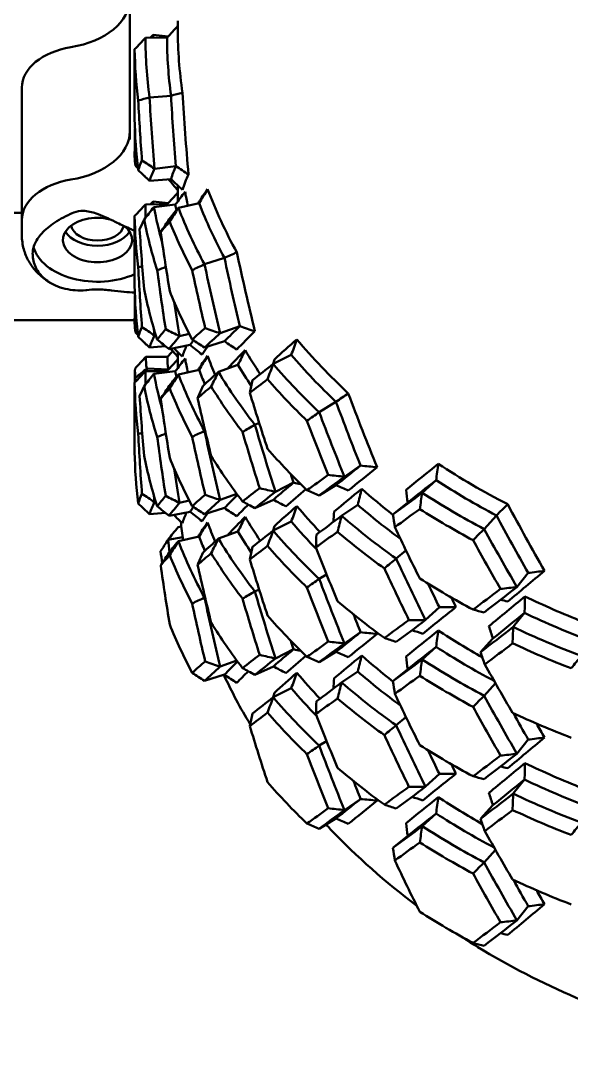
# Model space of a CAD drawing. Header units: millimetres. Extents: x 36 to 3196, y 27 to 5967.
# Drawn here: x 1736.72 to 1762.2, y 4139.76 to 4187.95 of the extents above; entities that cross this region are included whole.
import ezdxf

# ---------------------------------------------------------------- set-up
doc = ezdxf.new("R2010")
doc.units = ezdxf.units.MM
doc.layers.add('외형선(ISO)', color=7, linetype='Continuous', lineweight=50)

msp = doc.modelspace()

# ---------------------------------------------------------------- linework, layer by layer
at = {"layer": '외형선(ISO)'}
for p, q in [((1741.7728, 4182.4645), (1741.7728, 4198.6587)), ((1743.9918, 4187.5641), (1743.9918, 4187.9508)), ((1744.0015, 4187.3326), (1744.0015, 4187.3326)), ((1743.4919, 4187.1724), (1742.4919, 4187.1704)), ((1743.5378, 4187.222), (1742.8544, 4187.2968)), ((1741.9918, 4186.5254), (1741.9918, 4184.1034)), ((1736.7728, 4178.7316), (1736.7728, 4184.86)), ((1742.682, 4184.4068), (1743.6768, 4184.4853)), ((1742.9121, 4181.1055), (1743.9005, 4181.2221)), ((1742.5411, 4180.6836), (1742.5233, 4180.6842)), ((1743.6768, 4180.6286), (1742.682, 4180.5501)), ((1743.9918, 4179.8507), (1743.9918, 4180.3297)), ((1743.4919, 4179.459), (1742.4919, 4179.457)), ((1743.5378, 4179.5086), (1742.8544, 4179.5833)), ((1743.8708, 4179.4444), (1742.8816, 4179.3322)), ((1744.9731, 4179.5119), (1744.0153, 4179.2918)), ((1736.7728, 4179.0586), (1727.7728, 4179.0586)), ((1736.7728, 4178.3486), (1736.7728, 4178.7316)), ((1741.9918, 4178.8119), (1741.9918, 4176.3899)), ((1736.7728, 4178.0272), (1736.7728, 4178.3486)), ((1745.2252, 4176.6841), (1746.1496, 4176.9765)), ((1742.0004, 4175.3844), (1741.8762, 4175.3844)), ((1721.9242, 4174.094), (1741.9935, 4174.094)), ((1745.9564, 4173.49), (1746.8604, 4173.8173)), ((1742.9734, 4173.3993), (1742.9121, 4173.3921)), ((1744.0747, 4173.3567), (1744.5219, 4173.4616)), ((1742.5411, 4172.9702), (1742.5233, 4172.9707)), ((1743.4206, 4172.8949), (1742.682, 4172.8366)), ((1744.5586, 4172.9489), (1743.589, 4172.7615)), ((1746.1496, 4173.1197), (1745.2252, 4172.8274)), ((1742.5089, 4172.4028), (1743.5089, 4172.4029)), ((1743.9918, 4172.1372), (1743.9918, 4172.6162)), ((1748.4054, 4172.072), (1749.2416, 4172.492)), ((1746.7759, 4172.027), (1745.8694, 4171.7035)), ((1742.0089, 4171.2225), (1742.0089, 4171.7835)), ((1743.4919, 4171.7455), (1742.4919, 4171.7435)), ((1742.5536, 4171.8581), (1743.5524, 4171.82)), ((1743.8708, 4171.731), (1742.8816, 4171.6187)), ((1744.9731, 4171.7985), (1744.0153, 4171.5783)), ((1741.9918, 4171.0985), (1741.9918, 4168.6765)), ((1751.3121, 4170.3184), (1750.5348, 4169.8365)), ((1747.5567, 4169.2564), (1747.755, 4169.3466)), ((1745.2252, 4168.9707), (1745.2543, 4168.9799)), ((1752.4512, 4167.3654), (1751.7063, 4166.8543)), ((1748.5181, 4166.156), (1749.3512, 4166.5797)), ((1755.2983, 4166.1094), (1755.9437, 4166.6946)), ((1750.5348, 4165.9798), (1751.3121, 4166.4617)), ((1742.9121, 4165.6786), (1742.9734, 4165.6858)), ((1744.0747, 4165.6432), (1744.5219, 4165.7481)), ((1746.7262, 4166.0553), (1745.9564, 4165.7765)), ((1748.4165, 4165.7909), (1747.5567, 4165.3997)), ((1754.6305, 4165.6603), (1753.9477, 4165.1006)), ((1743.4206, 4165.1815), (1742.682, 4165.1232)), ((1744.5586, 4165.2355), (1743.589, 4165.0481)), ((1746.1496, 4165.4063), (1745.2252, 4165.1139)), ((1751.5702, 4165.043), (1752.3189, 4165.5509)), ((1749.2416, 4164.7786), (1748.4054, 4164.3585)), ((1758.7368, 4165.0628), (1758.1709, 4164.4312)), ((1744.0079, 4164.5214), (1744.1523, 4164.5543)), ((1744.1681, 4164.5579), (1744.1682, 4164.5579)), ((1746.7759, 4164.3135), (1745.8694, 4163.9901)), ((1743.5362, 4163.9292), (1744.2177, 4164.0564)), ((1744.9731, 4164.085), (1744.0153, 4163.8649)), ((1744.2402, 4164.0606), (1744.2402, 4164.0606)), ((1754.5522, 4163.4424), (1754.0976, 4163.0655)), ((1750.8781, 4162.3359), (1750.5348, 4162.1231)), ((1759.6858, 4161.7483), (1760.2097, 4162.4008)), ((1747.5567, 4161.543), (1747.755, 4161.6332)), ((1745.2252, 4161.2572), (1745.2543, 4161.2664)), ((1756.096, 4160.8114), (1755.455, 4160.2235)), ((1759.5118, 4159.9025), (1760.0405, 4160.5527)), ((1752.4512, 4159.652), (1751.7063, 4159.1409)), ((1758.0025, 4158.7352), (1758.573, 4159.3643)), ((1755.2983, 4158.396), (1755.9437, 4158.9811)), ((1748.5181, 4158.4426), (1749.3512, 4158.8663)), ((1750.5348, 4158.2663), (1751.3121, 4158.7483)), ((1745.9564, 4158.0631), (1746.7262, 4158.3418)), ((1748.4165, 4158.0775), (1747.5567, 4157.6862)), ((1754.6305, 4157.9468), (1753.9477, 4157.3872)), ((1746.1496, 4157.6928), (1745.2252, 4157.4005)), ((1751.5702, 4157.3296), (1752.3189, 4157.8375)), ((1749.2416, 4157.0651), (1748.4054, 4156.6451)), ((1758.6923, 4157.2997), (1758.1709, 4156.7177)), ((1754.5522, 4155.7289), (1754.0976, 4155.3521)), ((1750.8781, 4154.6225), (1750.5348, 4154.4096)), ((1760.2097, 4154.6874), (1759.6858, 4154.0349)), ((1756.096, 4153.098), (1755.455, 4152.5101)), ((1759.5118, 4152.189), (1760.0405, 4152.8392)), ((1752.4512, 4151.9385), (1751.7063, 4151.4274)), ((1758.0025, 4151.0217), (1758.573, 4151.6509)), ((1755.2983, 4150.6825), (1755.9437, 4151.2677)), ((1750.5348, 4150.5529), (1751.3121, 4151.0348)), ((1753.9477, 4149.6737), (1754.6305, 4150.2334)), ((1758.6923, 4149.5863), (1758.1709, 4149.0043)), ((1760.2097, 4146.9739), (1759.6858, 4146.3214))]:
    msp.add_line(p, q, dxfattribs=at)
for centre, major_axis, ratio, start_param, end_param in [((1738.1728, 4188.9759), (3.6, 0), 0.6427876, 4.9572528, 6.2831853), ((1735.4152, 4215.4322), (-37.4852, -51.0219), 0.3828703, 1.2826418, 1.2947041), ((1778.6095, 4187.5641), (-34.6177, 0), 0.7660444, 0, 0.1110197), ((1733.0425, 4217.4934), (-39.2767, -54.0851), 0.3973164, 1.2714622, 1.2828325), ((1778.6095, 4187.2427), (-36.1177, 0), 0.7660444, 0.0026132, 0.1026807), ((1742.2881, 4218.1747), (-43.8854, -50.4176), 0.3296731, 1.2178429, 1.2208149), ((1778.6095, 4183.386), (-36.1177, 0), 0.7660444, 6.1413636, 6.1459493), ((1778.6095, 4187.2427), (-35.1177, 0), 0.7660444, 0.0026132, 0.1026807), ((1739.7728, 4184.86), (-3, 0), 0.6427876, 4.9572528, 6.2831853), ((1778.6095, 4186.9213), (-36.6177, 0), 0.7660444, 0.0102739, 0.09502), ((1741.7084, 4123.9492), (18.6693, 60.4957), 0.6548126, 0.3833753, 0.3954515), ((1739.6997, 4120.7198), (20.9715, 63.4659), 0.6496385, 0.4060224, 0.4173928), ((1778.6095, 4183.7074), (-36.6177, 0), 0.7660444, 0.0102739, 0.09502), ((1738.1728, 4182.8475), (3.6, 0), 0.6427876, 4.9572528, 6.2831853), ((1738.1728, 4182.8475), (3.6, 0), 0.6427876, 4.9572528, 6.2831853), ((1814.8367, 4229.263), (95.7364, 0), 0.7660444, 3.8477228, 3.8494002), ((1730.6928, 4150.6803), (-37.9944, 54.9935), 0.4160711, 4.9931736, 4.9958044), ((1739.6995, 4149.7253), (-42.6566, 51.4614), 0.3477142, 5.0450597, 5.05643), ((1805.4773, 4236.6164), (95.7364, 0), 0.7660444, 3.9921577, 4.0001711), ((1807.9964, 4239.1081), (99.0875, 0), 0.7660444, 4.0089275, 4.0166672), ((1739.7728, 4178.7316), (-3, 0), 0.6427876, 4.9572528, 6.2831853), ((1739.7728, 4178.7316), (-3, 0), 0.6427876, 4.9572528, 6.2831853), ((1730.6928, 4150.6803), (-37.9944, 54.9935), 0.4160711, 4.9844341, 4.9864047), ((1733.1943, 4152.6684), (-36.2637, 51.8972), 0.4016813, 4.973015, 4.9838858), ((1741.7083, 4151.9633), (-40.703, 48.4937), 0.3331914, 5.0332358, 5.0453119), ((1720.796, 4204.178), (-28.1692, -56.6998), 0.5237965, 1.390822, 1.402898), ((1778.6095, 4187.5641), (-34.6177, 0), 0.7660444, 0.283144, 0.3998896), ((1735.4152, 4207.7188), (-37.4852, -51.0219), 0.3828703, 1.2826418, 1.2947041), ((1727.5742, 4206.3535), (-32.9138, -54.0838), 0.4529055, 1.3394783, 1.3515543), ((1778.6095, 4179.8507), (-34.6177, 0), 0.7660444, 0, 0.0092718), ((1778.6095, 4183.7074), (-34.6177, 0), 0.7660444, 0.1387091, 0.1634421), ((1733.0425, 4209.7799), (-39.2767, -54.0851), 0.3973164, 1.2714622, 1.2828325), ((1724.7458, 4208.1264), (-34.4789, -57.2631), 0.4670705, 1.3282837, 1.339654), ((1778.6095, 4179.5293), (-36.1177, 0), 0.7660444, 0.0026132, 0.0249828), ((1742.2881, 4210.4613), (-43.8854, -50.4176), 0.3296731, 1.2178429, 1.2208149), ((1778.6095, 4175.6726), (-36.1177, 0), 0.7660444, 6.1413636, 6.1459493), ((1778.6095, 4183.386), (-36.1177, 0), 0.7660444, 0.1470482, 0.2080974), ((1778.6095, 4179.5293), (-35.1177, 0), 0.7660444, 0.0026132, 0.004752), ((1717.5708, 4205.6154), (-29.5016, -59.9793), 0.5374828, 1.3796907, 1.391061), ((1778.6095, 4183.386), (-35.1177, 0), 0.7660444, 0.1470482, 0.1568647), ((1778.6095, 4187.2427), (-36.1177, 0), 0.7660444, 0.2914831, 0.3915505), ((1778.6095, 4187.2427), (-35.1177, 0), 0.7660444, 0.2914831, 0.3915505), ((1740.2728, 4177.8049), (1.6, 0), 0.6427876, 1.1991686, 6.9552964), ((1778.6095, 4179.2079), (-36.6177, 0), 0.7660444, 0.0102739, 0.09502), ((1778.6095, 4183.0646), (-36.6177, 0), 0.7660444, 0.1547088, 0.2394549), ((1829.1359, 4145.8505), (95.7364, 0), 0.7660444, 2.677178, 2.6851913), ((1778.6095, 4186.9213), (-36.6177, 0), 0.7660444, 0.2991438, 0.3838898), ((1740.2728, 4178.571), (1.6, 0), 0.6427876, 3.5232111, 5.9015668), ((1740.2728, 4178.571), (-1.2295, 0), 0.6427876, 0.127265, 3.0024575), ((1740.2728, 4176.6558), (-3, 0), 0.6427876, 4.1022451, 4.1271135), ((1740.2728, 4177.8049), (-3, 0), 0.6427876, 0.1708705, 2.1809862), ((1760.8483, 4117.8587), (7.4128, 62.8754), 0.7803889, 0.4385792, 0.4506554), ((1739.6997, 4113.0064), (20.9714, 63.4659), 0.6496386, 0.4133715, 0.4173926), ((1749.5166, 4113.0936), (15.3716, 65.0506), 0.7148508, 0.4436851, 0.4519513), ((1759.9394, 4114.3043), (9.3661, 66.1816), 0.7755627, 0.4663805, 0.477751), ((1778.6095, 4175.994), (-36.6177, 0), 0.7660444, 0.0102739, 0.09502), ((1778.6095, 4179.8507), (-36.6177, 0), 0.7660444, 0.1547088, 0.2394549), ((1778.6095, 4183.7074), (-36.6177, 0), 0.7660444, 0.2991438, 0.3838898), ((1814.8367, 4221.5496), (95.7364, 0), 0.7660444, 3.8477228, 3.8494002), ((1786.7745, 4243.2921), (99.0875, 0), 0.7660444, 4.2977973, 4.305537), ((1730.6928, 4142.9669), (-37.9944, 54.9935), 0.4160711, 4.9931736, 4.9958044), ((1739.6995, 4142.0118), (-42.6566, 51.4614), 0.3477142, 5.0450597, 5.05643), ((1805.4773, 4228.9029), (-95.7364, 0), 0.7660444, 0.8505651, 0.8585784), ((1795.5583, 4235.1879), (95.7364, 0), 0.7660444, 4.1365926, 4.144606), ((1785.2863, 4240.3539), (95.7364, 0), 0.7660444, 4.2810276, 4.2890409), ((1730.6928, 4142.9669), (-37.9944, 54.9935), 0.4160711, 4.9844341, 4.9864047), ((1749.5166, 4142.1), (-47.1085, 47.4199), 0.2825012, 5.1107716, 5.1221419), ((1750.9908, 4144.531), (-44.9367, 44.5989), 0.2680505, 5.0990992, 5.1111753), ((1759.9395, 4143.3098), (-51.3036, 42.8463), 0.22179, 5.1814307, 5.192801), ((1760.8485, 4145.8729), (-48.9181, 40.1919), 0.207615, 5.1699803, 5.1820563), ((1710.9677, 4190.1999), (-18.0825, -60.6745), 0.6622536, 1.4752693, 1.4873454), ((1778.6095, 4187.5641), (34.6177, 0), 0.7660444, 3.7136065, 3.8303478), ((1733.204, 4202.7427), (39.3539, 54.029), 0.3961859, 4.4120791, 4.4234494), ((1735.5689, 4200.6773), (37.5587, 50.9678), 0.381737, 4.4232577, 4.429239), ((1733.1943, 4144.9549), (-36.2637, 51.8972), 0.4016813, 4.973015, 4.981089), ((1741.7083, 4144.2498), (-40.703, 48.4937), 0.3331914, 5.0332358, 5.0425733), ((1720.796, 4196.4646), (-28.1692, -56.6998), 0.5237965, 1.390822, 1.402898), ((1778.6095, 4179.8507), (-34.6177, 0), 0.7660444, 0.283144, 0.317476), ((1715.2218, 4193.6046), (-23.2388, -58.8925), 0.594067, 1.4363021, 1.4483782), ((1778.6095, 4183.7074), (34.6177, 0), 0.7660444, 3.5691716, 3.6155781), ((1778.6095, 4187.2427), (-35.1177, 0), 0.7660444, 0.5803529, 0.6804161), ((1735.4152, 4200.0053), (-37.4852, -51.0219), 0.3828703, 1.2826418, 1.2947041), ((1727.5742, 4198.64), (-32.9138, -54.0838), 0.4529055, 1.3394783, 1.3515543), ((1778.6095, 4172.1372), (-34.6177, 0), 0.7660444, 0, 0.0092718), ((1778.6095, 4175.994), (-34.6177, 0), 0.7660444, 0.1387091, 0.1634421), ((1839.8556, 4146.8266), (-99.0875, 0), 0.7660444, 5.9467094, 5.9470729), ((1778.6095, 4183.386), (-35.1177, 0), 0.7660444, 0.435918, 0.4758741), ((1707.1572, 4190.8533), (-18.919, -64.1087), 0.6744334, 1.4644567, 1.475827), ((1845.7248, 4157.7969), (-99.0875, 0), 0.7660444, 6.0911444, 6.0939947), ((1778.6095, 4187.2427), (-36.1177, 0), 0.7660444, 0.5803529, 0.6804161), ((1733.0425, 4202.0665), (-39.2767, -54.0851), 0.3973164, 1.2714622, 1.2828325), ((1812.2329, 4121.5653), (95.7364, 0), 0.7660444, 2.385939, 2.3939524), ((1724.7458, 4200.4129), (-34.4789, -57.2631), 0.4670705, 1.3282837, 1.339654), ((1778.6095, 4171.8158), (-36.1177, 0), 0.7660444, 0.0026132, 0.0249828), ((1778.6095, 4175.6726), (-36.1177, 0), 0.7660444, 0.1470482, 0.2080974), ((1778.6095, 4171.8158), (-35.1177, 0), 0.7660444, 0.0026132, 0.004752), ((1815.0729, 4119.285), (99.0875, 0), 0.7660444, 2.376716, 2.3771826), ((1717.5708, 4197.902), (-29.5016, -59.9793), 0.5374828, 1.3796907, 1.391061), ((1778.6095, 4175.6726), (-35.1177, 0), 0.7660444, 0.1470482, 0.1568647), ((1778.6095, 4179.5293), (-36.1177, 0), 0.7660444, 0.2914831, 0.3915505), ((1778.6095, 4179.5293), (-35.1177, 0), 0.7660444, 0.2914831, 0.3173019), ((1711.6669, 4194.6662), (-24.3299, -62.2569), 0.607087, 1.4253042, 1.4366745), ((1778.6095, 4183.386), (-36.1177, 0), 0.7660444, 0.435918, 0.5359854), ((1778.6095, 4171.4944), (-36.6177, 0), 0.7660444, 0.0102739, 0.09502), ((1778.6095, 4175.3512), (-36.6177, 0), 0.7660444, 0.1547088, 0.2394549), ((1829.1359, 4138.1371), (95.7364, 0), 0.7660444, 2.677178, 2.6851913), ((1778.6095, 4179.2079), (-36.6177, 0), 0.7660444, 0.2991438, 0.3838898), ((1836.0247, 4147.9757), (-95.7364, 0), 0.7660444, 5.9632055, 5.9712189), ((1778.6095, 4183.0646), (-36.6177, 0), 0.7660444, 0.4435787, 0.5283247), ((1841.7178, 4158.5116), (-95.7364, 0), 0.7660444, 6.1076405, 6.1156538), ((1778.6095, 4186.9213), (-36.6177, 0), 0.7660444, 0.5880136, 0.6727554), ((1781.4598, 4116.1974), (6.4759, -62.9789), 0.8822319, 3.5826748, 3.594751), ((1781.7259, 4112.5713), (4.7951, -66.6689), 0.8785406, 3.6193994, 3.6307699), ((1770.7512, 4108.9765), (2.7574, 66.7851), 0.8305069, 0.4805451, 0.4919153), ((1739.6995, 4105.292), (20.972, 63.4668), 0.6496377, 0.4133738, 0.4173948), ((1749.5166, 4105.3802), (15.3716, 65.0506), 0.7148508, 0.4436851, 0.4519513), ((1759.9394, 4106.5909), (9.3661, 66.1816), 0.7755627, 0.4663805, 0.477751), ((1778.6095, 4183.7074), (36.6177, 0), 0.7660444, 3.7296063, 3.814348), ((1778.6095, 4168.2805), (-36.6177, 0), 0.7660444, 0.0102739, 0.09502), ((1778.6095, 4172.1372), (-36.6177, 0), 0.7660444, 0.1547088, 0.2394549), ((1778.6095, 4175.994), (-36.6177, 0), 0.7660444, 0.2991438, 0.3838898), ((1778.6095, 4179.8507), (36.6177, 0), 0.7660444, 3.5851713, 3.6699174), ((1764.8763, 4242.6718), (-99.0875, 0), 0.7660444, 1.4450702, 1.4528099), ((1706.745, 4174.6563), (-6.73, -62.9527), 0.7867645, 1.5283454, 1.5404215), ((1778.6095, 4187.5641), (34.6177, 0), 0.7660444, 4.0024721, 4.1192176), ((1775.7959, 4239.732), (99.0875, 0), 0.7660444, 4.4422323, 4.4456784), ((1764.5424, 4239.5305), (-95.7364, 0), 0.7660444, 1.4283005, 1.4363138), ((1778.6095, 4187.2427), (-35.1177, 0), 0.7660444, 0.8692185, 0.9692859), ((1774.8754, 4236.6603), (95.7364, 0), 0.7660444, 4.4254625, 4.4334758), ((1781.7259, 4141.5774), (58.6436, -32.0727), 0.1188098, 2.1951765, 2.206547), ((1781.4598, 4144.2119), (55.8491, -29.8187), 0.1057713, 2.1843202, 2.1963964), ((1708.1226, 4178.6884), (-12.6233, -62.0402), 0.7269323, 1.5065982, 1.5186743), ((1778.6095, 4183.7074), (34.6177, 0), 0.7660444, 3.8580372, 3.9194935), ((1853.1769, 4173.5828), (-99.0875, 0), 0.7660444, 0.0968246, 0.1045643), ((1702.6646, 4174.4307), (-6.9835, -66.4762), 0.7968179, 1.517873, 1.5292433), ((1778.6095, 4187.2427), (-36.1177, 0), 0.7660444, 0.8692185, 0.9692859), ((1739.6995, 4134.2984), (-42.6566, 51.4614), 0.3477142, 5.0450597, 5.05643), ((1805.4773, 4221.1895), (95.7364, 0), 0.7660444, 3.9921577, 4.0001711), ((1795.5583, 4227.4744), (95.7364, 0), 0.7660444, 4.1365926, 4.144606), ((1785.2863, 4232.6405), (-95.7364, 0), 0.7660444, 1.1394349, 1.1474483), ((1770.7512, 4137.9829), (-55.1761, 37.7287), 0.1668451, 5.2568562, 5.2682265), ((1771.076, 4140.6144), (-52.5825, 35.2627), 0.1531437, 5.2456845, 5.2577605), ((1749.5166, 4134.3865), (-47.1085, 47.4199), 0.2825012, 5.1107716, 5.1221419), ((1750.9908, 4136.8175), (-44.9367, 44.5989), 0.2680505, 5.0990992, 5.1111753), ((1759.9395, 4135.5963), (-51.3036, 42.8463), 0.22179, 5.1814307, 5.192801), ((1760.8485, 4138.1594), (-48.9181, 40.1919), 0.207615, 5.1699803, 5.1820563), ((1710.9682, 4182.4862), (-18.0823, -60.6737), 0.6622527, 1.4752694, 1.4873457), ((1778.6095, 4179.8507), (34.6177, 0), 0.7660444, 3.7136065, 3.7683401), ((1850.1962, 4161.6265), (-99.0875, 0), 0.7660444, 6.235575, 6.2418648), ((1778.6095, 4183.386), (-35.1177, 0), 0.7660444, 0.7247835, 0.8060499), ((1778.6095, 4186.9213), (-36.6177, 0), 0.7660444, 0.8768792, 0.9616252), ((1801.8354, 4119.1028), (-27.1085, 57.2137), 0.951905, 0.3133669, 0.3254431), ((1741.7083, 4136.5364), (-40.703, 48.4937), 0.3331914, 5.0332358, 5.0425733), ((1720.796, 4188.7511), (-28.1692, -56.6998), 0.5237965, 1.390822, 1.402898), ((1778.6095, 4172.1372), (-34.6177, 0), 0.7660444, 0.283144, 0.317476), ((1715.2218, 4185.8911), (-23.2388, -58.8925), 0.594067, 1.4363021, 1.4483782), ((1778.6095, 4175.994), (34.6177, 0), 0.7660444, 3.5691716, 3.6155781), ((1778.6095, 4179.5293), (-35.1177, 0), 0.7660444, 0.5803529, 0.6393241), ((1704.1355, 4178.9099), (-13.185, -65.5287), 0.7381179, 1.4959862, 1.5073565), ((1778.6095, 4183.386), (-36.1177, 0), 0.7660444, 0.7247835, 0.824851), ((1849.0701, 4173.3936), (-95.7364, 0), 0.7660444, 0.1133207, 0.1213341), ((1839.8556, 4139.1131), (-99.0875, 0), 0.7660444, 5.9467094, 5.9470729), ((1778.6095, 4175.6726), (-35.1177, 0), 0.7660444, 0.435918, 0.4758741), ((1707.1579, 4183.1396), (-18.9188, -64.1077), 0.6744313, 1.464457, 1.4758275), ((1845.7248, 4150.0834), (-99.0875, 0), 0.7660444, 6.0911444, 6.0939947), ((1778.6095, 4179.5293), (-36.1177, 0), 0.7660444, 0.5803529, 0.6804161), ((1846.0966, 4161.8921), (-95.7364, 0), 0.7660444, 6.2520711, 6.2600845), ((1778.6095, 4183.0646), (-36.6177, 0), 0.7660444, 0.7324442, 0.8171903), ((1803.2545, 4115.6645), (-25.5866, 61.7499), 0.9500419, 0.3703159, 0.3816864), ((1829.0308, 4130.9257), (95.7364, 0), 0.7660444, 2.6748089, 2.6828223), ((1717.5708, 4190.1885), (-29.5016, -59.9793), 0.5374828, 1.3796907, 1.391061), ((1778.6095, 4171.8158), (-36.1177, 0), 0.7660444, 0.2914831, 0.3915505), ((1778.6095, 4171.8158), (-35.1177, 0), 0.7660444, 0.2914831, 0.3173019), ((1711.6669, 4186.9527), (-24.3299, -62.2569), 0.607087, 1.4253042, 1.4366745), ((1778.6095, 4175.6726), (-36.1177, 0), 0.7660444, 0.435918, 0.5359854), ((1829.1359, 4130.4236), (95.7364, 0), 0.7660444, 2.677178, 2.6851913), ((1778.6095, 4171.4944), (-36.6177, 0), 0.7660444, 0.2991438, 0.3838898), ((1836.0247, 4140.2623), (-95.7364, 0), 0.7660444, 5.9632055, 5.9712189), ((1778.6095, 4175.3512), (-36.6177, 0), 0.7660444, 0.4435787, 0.5283247), ((1841.7178, 4150.7982), (-95.7364, 0), 0.7660444, 6.1076405, 6.1156538), ((1778.6095, 4179.2079), (-36.6177, 0), 0.7660444, 0.5880136, 0.6727554), ((1792.6363, 4109.6647), (13.889, -65.3821), 0.9186645, 3.5896471, 3.6010176), ((1744.1158, 4237.2984), (99.0875, 0), 0.7660444, 4.8755327, 4.8832724), ((1781.7259, 4104.8579), (4.7952, -66.6688), 0.8785407, 3.6193987, 3.6307692), ((1778.6095, 4183.7074), (36.6177, 0), 0.7660444, 4.0184718, 4.1032179), ((1770.7512, 4101.2631), (2.7574, 66.7851), 0.8305069, 0.4805451, 0.4919153), ((1744.9639, 4234.2144), (95.7364, 0), 0.7660444, 4.8587629, 4.8667763), ((1706.864, 4162.841), (-0.184, -63.3111), 0.8404998, 1.5370875, 1.5491637), ((1778.6095, 4183.7074), (34.6177, 0), 0.7660444, 4.146907, 4.2353345), ((1759.9395, 4098.8765), (9.3665, 66.1825), 0.7755619, 0.4663835, 0.4777538), ((1778.6095, 4179.8507), (36.6177, 0), 0.7660444, 3.8740369, 3.958783), ((1754.2423, 4236.7036), (-99.0875, 0), 0.7660444, 1.5895052, 1.5972449), ((1801.8357, 4147.1174), (-60.8328, 17.5413), 0.0360964, 5.4980108, 5.5056476), ((1778.6095, 4175.994), (36.6177, 0), 0.7660444, 3.7296063, 3.814348), ((1803.2551, 4144.6702), (-63.9964, 19.2955), 0.0473103, 5.5082425, 5.5196128), ((1778.6095, 4183.386), (-35.1177, 0), 0.7660444, 1.0136534, 1.1137208), ((1778.6095, 4168.2805), (-36.6177, 0), 0.7660444, 0.2991438, 0.3838898), ((1778.6095, 4172.1372), (36.6177, 0), 0.7660444, 3.5851713, 3.6699174), ((1754.5022, 4233.5582), (-95.7364, 0), 0.7660444, 1.5727354, 1.5807487), ((1854.6047, 4178.07), (-99.0875, 0), 0.7660444, 0.2412595, 0.2489992), ((1702.7753, 4162.1626), (-0.0723, -66.842), 0.849309, 1.5265242, 1.5378945), ((1778.6095, 4183.386), (-36.1177, 0), 0.7660444, 1.0136534, 1.1137208), ((1764.8763, 4234.9583), (-99.0875, 0), 0.7660444, 1.4450702, 1.4528099), ((1792.6368, 4138.6703), (-61.6163, 25.9093), 0.0786879, 5.4207604, 5.4321307), ((1791.7851, 4141.2433), (-58.6303, 23.8918), 0.0664813, 5.4102282, 5.4211716), ((1706.745, 4166.9428), (-6.73, -62.9527), 0.7867645, 1.5283454, 1.5404215), ((1778.6095, 4179.8507), (34.6177, 0), 0.7660444, 4.0024721, 4.0777683), ((1764.5424, 4231.8171), (-95.7364, 0), 0.7660444, 1.4283005, 1.4363138), ((1778.6095, 4179.5293), (-35.1177, 0), 0.7660444, 0.8692185, 0.9656863), ((1778.6095, 4183.0646), (-36.6177, 0), 0.7660444, 1.0213141, 1.1060601), ((1774.8754, 4228.9468), (95.7364, 0), 0.7660444, 4.4254625, 4.4334758), ((1775.7959, 4232.0185), (99.0875, 0), 0.7660444, 4.4422323, 4.4456784), ((1781.7263, 4133.8634), (-58.6444, 32.0733), 0.1188119, 5.3367695, 5.3481398), ((1781.4601, 4136.4984), (-55.8495, 29.8188), 0.1057693, 5.3259128, 5.3379889), ((1708.1226, 4170.975), (-12.6233, -62.0402), 0.7269323, 1.5065982, 1.5186743), ((1778.6095, 4175.994), (34.6177, 0), 0.7660444, 3.8580372, 3.9194935), ((1853.1769, 4165.8694), (-99.0875, 0), 0.7660444, 0.0968246, 0.1045643), ((1702.6646, 4166.7172), (-6.9835, -66.4762), 0.7968179, 1.517873, 1.5292433), ((1778.6095, 4179.5293), (-36.1177, 0), 0.7660444, 0.8692185, 0.9692859), ((1850.5762, 4177.4299), (-95.7364, 0), 0.7660444, 0.2577556, 0.265769), ((1813.3595, 4115.0994), (-41.4512, 52.4359), 0.9720196, 0.1985357, 0.2099062), ((1785.2863, 4224.927), (95.7364, 0), 0.7660444, 4.2810276, 4.2890409), ((1770.7512, 4130.2695), (-55.1761, 37.7287), 0.1668451, 5.2568562, 5.2682265), ((1771.076, 4132.9009), (-52.5825, 35.2627), 0.1531437, 5.2456845, 5.2577605), ((1759.9395, 4127.8829), (-51.3036, 42.8463), 0.22179, 5.1814307, 5.192801), ((1760.8485, 4130.446), (-48.9181, 40.1919), 0.207615, 5.1699803, 5.1820563), ((1710.9682, 4174.7727), (-18.0823, -60.6737), 0.6622527, 1.4752694, 1.4873457), ((1778.6095, 4172.1372), (34.6177, 0), 0.7660444, 3.7136065, 3.7683401), ((1850.1962, 4153.9131), (-99.0875, 0), 0.7660444, 6.235575, 6.2418648), ((1778.6095, 4175.6726), (-35.1177, 0), 0.7660444, 0.7247835, 0.8060499), ((1778.6095, 4179.2079), (-36.6177, 0), 0.7660444, 0.8768792, 0.9616252), ((1778.6095, 4171.8158), (-35.1177, 0), 0.7660444, 0.5803529, 0.6393241), ((1704.1355, 4171.1964), (-13.185, -65.5287), 0.7381179, 1.4959862, 1.5073565), ((1778.6095, 4175.6726), (-36.1177, 0), 0.7660444, 0.7247835, 0.824851), ((1849.0701, 4165.6801), (-95.7364, 0), 0.7660444, 0.1133207, 0.1213341), ((1707.1579, 4175.4261), (-18.9188, -64.1077), 0.6744313, 1.464457, 1.4758275), ((1845.7248, 4142.37), (-99.0875, 0), 0.7660444, 6.0911444, 6.0939947), ((1778.6095, 4171.8158), (-36.1177, 0), 0.7660444, 0.5803529, 0.6804161), ((1846.0966, 4154.1786), (-95.7364, 0), 0.7660444, 6.2520711, 6.2600845), ((1778.6095, 4175.3512), (-36.6177, 0), 0.7660444, 0.7324442, 0.8171903), ((1803.2545, 4107.9511), (-25.5866, 61.7499), 0.9500419, 0.3703159, 0.3816864), ((1841.7178, 4143.0847), (-95.7364, 0), 0.7660444, 6.1076405, 6.1156538), ((1778.6095, 4171.4944), (-36.6177, 0), 0.7660444, 0.5880136, 0.6727554), ((1778.6095, 4179.8507), (36.6177, 0), 0.7660444, 4.1629067, 4.2476528), ((1792.6363, 4101.9513), (13.889, -65.3821), 0.9186645, 3.5896471, 3.6010176), ((1744.1158, 4229.5849), (-99.0875, 0), 0.7660444, 1.7339401, 1.7416798), ((1781.7259, 4097.1445), (4.7952, -66.6688), 0.8785407, 3.6193987, 3.6307692), ((1778.6095, 4175.994), (36.6177, 0), 0.7660444, 4.0184718, 4.1032179), ((1744.9639, 4226.501), (-95.7364, 0), 0.7660444, 1.7171703, 1.7251837), ((1706.864, 4155.1275), (-0.184, -63.3111), 0.8404998, 1.5370875, 1.5491637), ((1778.6095, 4175.994), (34.6177, 0), 0.7660444, 4.146907, 4.2353345), ((1778.6095, 4172.1372), (36.6177, 0), 0.7660444, 3.8740369, 3.958783), ((1754.2423, 4228.9901), (-99.0875, 0), 0.7660444, 1.5895052, 1.5972449), ((1801.8357, 4139.4039), (-60.8328, 17.5413), 0.0360964, 5.4980108, 5.5056476), ((1778.6095, 4168.2805), (36.6177, 0), 0.7660444, 3.7296063, 3.814348), ((1803.2551, 4136.9567), (-63.9964, 19.2955), 0.0473103, 5.5082425, 5.5196128), ((1778.6095, 4175.6726), (-35.1177, 0), 0.7660444, 1.0136534, 1.1137208), ((1754.5022, 4225.8448), (-95.7364, 0), 0.7660444, 1.5727354, 1.5807487), ((1854.6047, 4170.3566), (-99.0875, 0), 0.7660444, 0.2412595, 0.2489992), ((1702.7753, 4154.4492), (-0.0723, -66.842), 0.849309, 1.5265242, 1.5378945), ((1778.6095, 4175.6726), (-36.1177, 0), 0.7660444, 1.0136534, 1.1137208), ((1764.8763, 4227.2449), (-99.0875, 0), 0.7660444, 1.4450702, 1.4528099), ((1792.6368, 4130.9568), (-61.6163, 25.9093), 0.0786879, 5.4207604, 5.4321307), ((1791.7851, 4133.5299), (-58.6303, 23.8918), 0.0664813, 5.4102282, 5.4211716), ((1706.745, 4159.2294), (-6.73, -62.9527), 0.7867645, 1.5283454, 1.5404215), ((1778.6095, 4172.1372), (34.6177, 0), 0.7660444, 4.0024721, 4.0777683), ((1764.5424, 4224.1036), (-95.7364, 0), 0.7660444, 1.4283005, 1.4363138), ((1778.6095, 4171.8158), (-35.1177, 0), 0.7660444, 0.8692185, 0.9656863), ((1778.6095, 4175.3512), (-36.6177, 0), 0.7660444, 1.0213141, 1.1060601), ((1781.7263, 4126.15), (-58.6444, 32.0733), 0.1188119, 5.3367695, 5.3481398), ((1781.4601, 4128.785), (-55.8495, 29.8188), 0.1057693, 5.3259128, 5.3379889), ((1853.1769, 4158.1559), (-99.0875, 0), 0.7660444, 0.0968246, 0.1045643), ((1702.6646, 4159.0038), (-6.9835, -66.4762), 0.7968179, 1.517873, 1.5292433), ((1778.6095, 4171.8158), (-36.1177, 0), 0.7660444, 0.8692185, 0.9692859), ((1850.5762, 4169.7165), (-95.7364, 0), 0.7660444, 0.2577556, 0.265769), ((1813.3595, 4107.3859), (-41.4511, 52.436), 0.9720196, 0.1985375, 0.2099079), ((1778.6095, 4171.4944), (-36.6177, 0), 0.7660444, 0.8768792, 0.9616252), ((1849.0701, 4157.9667), (-95.7364, 0), 0.7660444, 0.1133207, 0.1213341), ((1803.2545, 4100.2376), (-25.5866, 61.7499), 0.9500419, 0.3703159, 0.3816864), ((1778.6095, 4172.1372), (36.6177, 0), 0.7660444, 4.1629067, 4.2476528), ((1744.1158, 4221.8715), (-99.0875, 0), 0.7660444, 1.7339401, 1.7416798), ((1778.6095, 4168.2805), (36.6177, 0), 0.7660444, 4.0184718, 4.1032179), ((1744.9639, 4218.7875), (-95.7364, 0), 0.7660444, 1.7171703, 1.7251837), ((1801.8357, 4131.6905), (-60.8328, 17.5413), 0.0360964, 5.4980108, 5.5056476), ((1803.2551, 4129.2433), (-63.9964, 19.2955), 0.0473103, 5.5082425, 5.5196128)]:
    msp.add_ellipse(centre, major_axis=major_axis, ratio=ratio, start_param=start_param, end_param=end_param, dxfattribs=at)
for points, knots in [([(1760.8004, 4196.553), (1761.3877, 4193.6188), (1762.6882, 4190.5874), (1765.5948, 4186.2887), (1766.7383, 4184.8748), (1768.0259, 4183.523)], [0, 0, 0, 0, 1.3056201, 1.3056201, 1.9659231, 1.9659231, 1.9659231, 1.9659231]), ([(1741.9301, 4178.2632), (1741.8686, 4178.2895), (1741.8053, 4178.3173), (1741.5311, 4178.4404), (1741.3152, 4178.5441), (1740.7794, 4178.7996), (1740.4784, 4178.9415), (1740.0316, 4179.0962), (1739.8238, 4179.1535), (1739.4589, 4179.1557), (1739.3172, 4179.1297), (1739.1627, 4179.0697), (1739.1519, 4179.0653), (1739.1411, 4179.0608)], [0.26772232, 0.26772232, 0.26772232, 0.26772232, 0.29012602, 0.29012602, 0.36242384, 0.36242384, 0.46761748, 0.46761748, 0.53632957, 0.53632957, 0.58406404, 0.58406404, 0.58768516, 0.58768516, 0.58768516, 0.58768516]), ([(1739.1411, 4179.0608), (1738.8362, 4178.9329), (1738.5507, 4178.7854), (1738.0603, 4178.4624), (1737.8556, 4178.2913), (1737.5414, 4177.9431), (1737.4286, 4177.7693), (1737.3212, 4177.5049), (1737.2962, 4177.4146), (1737.2833, 4177.3263)], [0.15365729, 0.15365729, 0.15365729, 0.15365729, 0.21861804, 0.21861804, 0.28009913, 0.28009913, 0.33755435, 0.33755435, 0.36781757, 0.36781757, 0.36781757, 0.36781757]), ([(1738.1752, 4175.7775), (1738.0441, 4175.8485), (1737.9139, 4175.9315), (1737.6588, 4176.1277), (1737.5339, 4176.2409), (1737.2981, 4176.5044), (1737.1871, 4176.6548), (1736.9952, 4176.9947), (1736.9146, 4177.1845), (1736.8031, 4177.5919), (1736.7728, 4177.8094), (1736.7728, 4178.0272)], [5.41292114, 5.41292114, 5.41292114, 5.41292114, 5.58697398, 5.58697398, 5.76102681, 5.76102681, 5.93507964, 5.93507964, 6.10913247, 6.10913247, 6.28318531, 6.28318531, 6.28318531, 6.28318531]), ([(1737.2833, 4177.3263), (1737.2763, 4177.2789), (1737.2728, 4177.2283), (1737.2728, 4177.1745), (1737.2728, 4177.1208), (1737.2763, 4177.0641), (1737.2833, 4177.0049)], [-0.025087994, -0.025087994, -0.025087994, -0.025087994, 0, 0, 0, 0.025087994, 0.025087994, 0.025087994, 0.025087994]), ([(1737.2833, 4177.0049), (1737.3089, 4176.7857), (1737.3818, 4176.5789), (1737.6133, 4176.2105), (1737.767, 4176.0498), (1738.1872, 4175.7486), (1738.4675, 4175.6239), (1739.0783, 4175.4794), (1739.4005, 4175.4558), (1739.7439, 4175.4866), (1739.7584, 4175.488), (1739.7728, 4175.4895)], [0.2203124, 0.2203124, 0.2203124, 0.2203124, 0.28009913, 0.28009913, 0.33755435, 0.33755435, 0.40813758, 0.40813758, 0.47512506, 0.47512506, 0.47808979, 0.47808979, 0.47808979, 0.47808979]), ([(1739.7728, 4175.4895), (1739.9339, 4175.5062), (1740.1002, 4175.5178), (1740.4966, 4175.5178), (1740.7096, 4175.498), (1741.1196, 4175.4491), (1741.3169, 4175.4211), (1741.6788, 4175.3876), (1741.8444, 4175.3807), (1742.0005, 4175.388)], [1.26479236, 1.26479236, 1.26479236, 1.26479236, 1.31658417, 1.31658417, 1.3837098, 1.3837098, 1.45083543, 1.45083543, 1.51163149, 1.51163149, 1.51163149, 1.51163149]), ([(1777.8002, 4139.9402), (1774.293, 4139.7599), (1770.728, 4140.1534), (1763.995, 4141.9294), (1760.7481, 4143.3361), (1757.5806, 4145.2648), (1757.2938, 4145.4452), (1757.0103, 4145.6293)], [0, 0, 0, 0, 1.0587657, 1.0587657, 2.1302384, 2.1302384, 2.2381775, 2.2381775, 2.2381775, 2.2381775])]:
    msp.add_open_spline(points, degree=3, knots=knots, dxfattribs=at)
for points in [[(1741.9937, 4186.6332), (1741.9924, 4186.5972), (1741.9918, 4186.5613), (1741.9918, 4186.5254)], [(1743.6768, 4184.4853), (1743.7368, 4183.3962), (1743.8114, 4182.3083), (1743.9005, 4181.2221)], [(1744.2049, 4184.6261), (1744.2795, 4183.3634), (1744.3737, 4182.1023), (1744.4873, 4180.8438)], [(1741.9918, 4184.1034), (1741.9918, 4183.8753), (1741.9924, 4183.6473), (1741.9937, 4183.4192)], [(1742.3335, 4181.4914), (1742.2641, 4182.4132), (1742.2053, 4183.3362), (1742.157, 4184.26)], [(1742.682, 4184.4068), (1742.7438, 4183.305), (1742.8205, 4182.2044), (1742.9121, 4181.1055)], [(1741.9929, 4181.6742), (1741.9947, 4182.1003), (1741.9988, 4182.5264), (1742.0051, 4182.9525)], [(1742.0365, 4181.2362), (1742.0114, 4181.3825), (1741.9968, 4181.5284), (1741.9929, 4181.6742)], [(1742.157, 4181.046), (1742.2053, 4181.1936), (1742.2641, 4181.3419), (1742.3335, 4181.4914)], [(1742.9121, 4181.1055), (1742.8205, 4180.9188), (1742.7438, 4180.7338), (1742.682, 4180.5501)], [(1743.9005, 4181.2221), (1743.8114, 4181.0227), (1743.7368, 4180.8251), (1743.6768, 4180.6286)], [(1742.5207, 4180.7029), (1742.5216, 4180.6967), (1742.5224, 4180.6904), (1742.5233, 4180.6842)], [(1744.4873, 4180.8438), (1744.3737, 4180.6025), (1744.2795, 4180.3637), (1744.2049, 4180.1266)], [(1745.0098, 4179.6376), (1745.121, 4179.8085), (1745.2412, 4179.981), (1745.3702, 4180.1555)], [(1744.9198, 4179.4997), (1744.9498, 4179.5456), (1744.9799, 4179.5916), (1745.0098, 4179.6376)], [(1743.5395, 4178.6987), (1743.6835, 4178.8935), (1743.8422, 4179.091), (1744.0153, 4179.2918)], [(1741.9937, 4178.9197), (1741.9924, 4178.8838), (1741.9918, 4178.8479), (1741.9918, 4178.8119)], [(1742.4291, 4178.7422), (1742.3507, 4178.5918), (1742.2828, 4178.4426), (1742.2254, 4178.2943)], [(1743.618, 4178.6547), (1743.468, 4178.4916), (1743.3282, 4178.3309), (1743.1986, 4178.1722)], [(1742.2254, 4178.2943), (1742.2828, 4177.3712), (1742.3507, 4176.4491), (1742.4291, 4175.5283)], [(1743.1986, 4178.1722), (1743.3282, 4177.2596), (1743.468, 4176.349), (1743.618, 4175.4408)], [(1746.723, 4177.24), (1746.9852, 4176.0148), (1747.2656, 4174.7954), (1747.5636, 4173.5828)], [(1746.1496, 4176.9765), (1746.3731, 4175.919), (1746.6101, 4174.8658), (1746.8604, 4173.8173)], [(1741.9918, 4176.3899), (1741.9918, 4176.1619), (1741.9924, 4175.9338), (1741.9937, 4175.7058)], [(1742.3335, 4173.7779), (1742.2641, 4174.6998), (1742.2053, 4175.6228), (1742.157, 4176.5465)], [(1743.4295, 4173.6747), (1743.2883, 4174.5849), (1743.1573, 4175.4973), (1743.0366, 4176.4117)], [(1745.2582, 4173.7335), (1745.0481, 4174.6243), (1744.8476, 4175.5184), (1744.657, 4176.4155)], [(1745.2252, 4176.6841), (1745.4551, 4175.6148), (1745.6989, 4174.5499), (1745.9564, 4173.49)], [(1741.9929, 4173.9608), (1741.9947, 4174.3869), (1741.9988, 4174.813), (1742.0051, 4175.239)], [(1743.8284, 4174.9353), (1743.9071, 4174.4084), (1743.9892, 4173.8821), (1744.0747, 4173.3567)], [(1742.0365, 4173.5228), (1742.0114, 4173.6691), (1741.9968, 4173.8149), (1741.9929, 4173.9608)], [(1746.8604, 4173.8173), (1746.6101, 4173.5802), (1746.3731, 4173.3478), (1746.1496, 4173.1197)], [(1742.157, 4173.3326), (1742.2053, 4173.4801), (1742.2641, 4173.6285), (1742.3335, 4173.7779)], [(1742.9121, 4173.3921), (1742.8205, 4173.2054), (1742.7438, 4173.0204), (1742.682, 4172.8366)], [(1742.8884, 4173.6815), (1742.8962, 4173.585), (1742.9041, 4173.4885), (1742.9121, 4173.3921)], [(1743.0366, 4173.1978), (1743.1573, 4173.3547), (1743.2883, 4173.5136), (1743.4295, 4173.6747)], [(1744.0747, 4173.3567), (1743.8983, 4173.1551), (1743.7363, 4172.9569), (1743.589, 4172.7615)], [(1744.657, 4173.2016), (1744.8476, 4173.3757), (1745.0481, 4173.553), (1745.2582, 4173.7335)], [(1745.9564, 4173.49), (1745.6989, 4173.2643), (1745.4551, 4173.0437), (1745.2252, 4172.8274)], [(1747.5636, 4173.5828), (1747.2656, 4173.2956), (1746.9852, 4173.0151), (1746.723, 4172.7405)], [(1742.5207, 4172.9894), (1742.5216, 4172.9832), (1742.5224, 4172.977), (1742.5233, 4172.9707)], [(1744.3915, 4172.9166), (1744.3197, 4172.7478), (1744.2575, 4172.58), (1744.2049, 4172.4131)], [(1744.7122, 4173.1653), (1744.6593, 4173.0928), (1744.6081, 4173.0207), (1744.5586, 4172.9489)], [(1745.3768, 4172.8753), (1745.2851, 4172.7516), (1745.1979, 4172.6289), (1745.1152, 4172.507)], [(1748.4588, 4172.2844), (1748.7898, 4172.5849), (1749.1379, 4172.8928), (1749.5025, 4173.2089)], [(1742.5089, 4172.4028), (1742.5087, 4172.2214), (1742.5237, 4172.0401), (1742.5536, 4171.8581)], [(1743.5089, 4172.4029), (1743.5087, 4172.2088), (1743.5232, 4172.0147), (1743.5524, 4171.82)], [(1745.0098, 4171.9242), (1745.121, 4172.095), (1745.2412, 4172.2675), (1745.3702, 4172.442)], [(1746.3245, 4171.8877), (1746.5676, 4172.1564), (1746.829, 4172.4306), (1747.1083, 4172.7109)], [(1744.9198, 4171.7862), (1744.9498, 4171.8321), (1744.9799, 4171.8781), (1745.0098, 4171.9242)], [(1747.4527, 4171.3198), (1747.7574, 4171.5645), (1748.0751, 4171.8151), (1748.4054, 4172.072)], [(1742.0298, 4171.4288), (1742.0126, 4171.5748), (1742.006, 4171.7206), (1742.01, 4171.8664)], [(1742.0264, 4171.2414), (1742.0275, 4171.3039), (1742.0286, 4171.3663), (1742.0298, 4171.4288)], [(1742.5536, 4171.8581), (1742.5526, 4171.82), (1742.5516, 4171.7818), (1742.5506, 4171.7437)], [(1743.5395, 4170.9853), (1743.6835, 4171.18), (1743.8422, 4171.3775), (1744.0153, 4171.5783)], [(1743.5524, 4171.82), (1743.5523, 4171.8169), (1743.5522, 4171.8138), (1743.5521, 4171.8107)], [(1745.1477, 4171.0441), (1745.3744, 4171.2594), (1745.6151, 4171.479), (1745.8694, 4171.7035)], [(1741.9937, 4171.2063), (1741.9924, 4171.1703), (1741.9918, 4171.1344), (1741.9918, 4171.0985)], [(1742.4291, 4171.0288), (1742.3507, 4170.8783), (1742.2828, 4170.7291), (1742.2254, 4170.5808)], [(1743.618, 4170.9413), (1743.468, 4170.7782), (1743.3282, 4170.6174), (1743.1986, 4170.4588)], [(1745.5356, 4171.0259), (1745.3172, 4170.8424), (1745.1084, 4170.6624), (1744.9093, 4170.4855)], [(1748.1419, 4171.3613), (1747.8596, 4171.15), (1747.5862, 4170.9433), (1747.3218, 4170.7407)], [(1742.2254, 4170.5808), (1742.2828, 4169.6578), (1742.3507, 4168.7357), (1742.4291, 4167.8148)], [(1743.1986, 4170.4588), (1743.3282, 4169.5461), (1743.468, 4168.6355), (1743.618, 4167.7273)], [(1744.9093, 4170.4855), (1745.1084, 4169.5911), (1745.3172, 4168.6998), (1745.5356, 4167.812)], [(1747.3218, 4170.7407), (1747.5862, 4169.872), (1747.8596, 4169.0074), (1748.1419, 4168.1474)], [(1751.8833, 4170.7095), (1752.3114, 4169.5612), (1752.7547, 4168.4225), (1753.2124, 4167.294)], [(1751.3121, 4170.3184), (1751.6806, 4169.3269), (1752.0604, 4168.3424), (1752.4512, 4167.3654)], [(1751.7063, 4166.8543), (1751.3044, 4167.8408), (1750.9138, 4168.835), (1750.5348, 4169.8365)], [(1747.5567, 4169.2564), (1747.8644, 4168.2169), (1748.1849, 4167.1833), (1748.5181, 4166.156)], [(1750.9465, 4166.9355), (1750.6131, 4167.7656), (1750.2876, 4168.6011), (1749.9705, 4169.4417)], [(1741.9918, 4168.6765), (1741.9918, 4168.4484), (1741.9924, 4168.2204), (1741.9937, 4167.9923)], [(1742.3335, 4166.0645), (1742.2641, 4166.9863), (1742.2053, 4167.9093), (1742.157, 4168.8331)], [(1743.4295, 4165.9612), (1743.2883, 4166.8714), (1743.1573, 4167.7839), (1743.0366, 4168.6983)], [(1745.2582, 4166.0201), (1745.0481, 4166.9108), (1744.8476, 4167.8049), (1744.657, 4168.702)], [(1745.2252, 4168.9707), (1745.4551, 4167.9014), (1745.6989, 4166.8365), (1745.9564, 4165.7765)], [(1747.7814, 4166.3201), (1747.5068, 4167.184), (1747.2411, 4168.0522), (1746.9845, 4168.9246)], [(1743.8284, 4167.2219), (1743.9071, 4166.6949), (1743.9892, 4166.1687), (1744.0747, 4165.6432)], [(1752.4512, 4167.3654), (1752.0604, 4167.0569), (1751.6806, 4166.7558), (1751.3121, 4166.4617)], [(1753.2124, 4167.294), (1752.7547, 4166.9227), (1752.3114, 4166.5615), (1751.8833, 4166.21)], [(1754.5534, 4166.2448), (1755.0378, 4166.6361), (1755.5358, 4167.0383), (1756.0467, 4167.4519)], [(1749.3512, 4166.5797), (1749.0273, 4166.3107), (1748.7156, 4166.0479), (1748.4165, 4165.7909)], [(1749.229, 4166.9655), (1749.2695, 4166.8368), (1749.3103, 4166.7082), (1749.3512, 4166.5797)], [(1749.9705, 4166.2278), (1750.2876, 4166.4585), (1750.6131, 4166.6943), (1750.9465, 4166.9355)], [(1750.5348, 4165.9798), (1750.9138, 4166.2639), (1751.3044, 4166.5553), (1751.7063, 4166.8543)], [(1754.6305, 4165.6603), (1755.0584, 4165.9967), (1755.4963, 4166.3414), (1755.9437, 4166.6946)], [(1746.9845, 4165.7107), (1747.2411, 4165.9096), (1747.5068, 4166.1127), (1747.7814, 4166.3201)], [(1748.5181, 4166.156), (1748.1849, 4165.8977), (1747.8644, 4165.6457), (1747.5567, 4165.3997)], [(1749.9185, 4166.2779), (1749.5988, 4166.0045), (1749.2907, 4165.7372), (1748.9948, 4165.4755)], [(1751.2209, 4165.239), (1751.6329, 4165.5807), (1752.0604, 4165.9316), (1752.5027, 4166.2924)], [(1755.2983, 4166.1094), (1754.8382, 4165.7645), (1754.3878, 4165.4283), (1753.9477, 4165.1006)], [(1742.157, 4165.6191), (1742.2053, 4165.7667), (1742.2641, 4165.915), (1742.3335, 4166.0645)], [(1742.9121, 4165.6786), (1742.8205, 4165.4919), (1742.7438, 4165.3069), (1742.682, 4165.1232)], [(1742.8884, 4165.968), (1742.8962, 4165.8715), (1742.9041, 4165.7751), (1742.9121, 4165.6786)], [(1743.0366, 4165.4843), (1743.1573, 4165.6413), (1743.2883, 4165.8001), (1743.4295, 4165.9612)], [(1744.0747, 4165.6432), (1743.8983, 4165.4416), (1743.7363, 4165.2434), (1743.589, 4165.0481)], [(1744.657, 4165.4881), (1744.8476, 4165.6623), (1745.0481, 4165.8395), (1745.2582, 4166.0201)], [(1745.9564, 4165.7765), (1745.6989, 4165.5509), (1745.4551, 4165.3302), (1745.2252, 4165.1139)], [(1746.7605, 4166.0088), (1746.5468, 4165.8045), (1746.3431, 4165.6038), (1746.1496, 4165.4063)], [(1744.3915, 4165.2032), (1744.3197, 4165.0343), (1744.2575, 4164.8666), (1744.2049, 4164.6997)], [(1744.7122, 4165.4519), (1744.6593, 4165.3794), (1744.6081, 4165.3073), (1744.5586, 4165.2355)], [(1745.3768, 4165.1619), (1745.2851, 4165.0381), (1745.1979, 4164.9154), (1745.1152, 4164.7936)], [(1747.2523, 4165.5654), (1747.0684, 4165.3833), (1746.892, 4165.204), (1746.723, 4165.027)], [(1748.4588, 4164.5709), (1748.7898, 4164.8714), (1749.1379, 4165.1794), (1749.5025, 4165.4954)], [(1755.1905, 4165.3574), (1754.7993, 4165.0711), (1754.4148, 4164.791), (1754.0375, 4164.517)], [(1759.2584, 4165.5756), (1759.8169, 4164.5372), (1760.3864, 4163.5114), (1760.966, 4162.4985)], [(1744.2382, 4163.9161), (1744.1956, 4164.2013), (1744.1585, 4164.4874), (1744.127, 4164.774)], [(1745.0098, 4164.2107), (1745.121, 4164.3816), (1745.2412, 4164.5541), (1745.3702, 4164.7286)], [(1746.3245, 4164.1743), (1746.5676, 4164.443), (1746.829, 4164.7171), (1747.1083, 4164.9975)], [(1751.5702, 4165.043), (1751.1709, 4164.7457), (1750.7828, 4164.456), (1750.4065, 4164.1736)], [(1758.7368, 4165.0628), (1759.2197, 4164.1661), (1759.7109, 4163.2787), (1760.2097, 4162.4008)], [(1744.0079, 4164.5214), (1743.8361, 4164.3209), (1743.6788, 4164.1236), (1743.5362, 4163.9292)], [(1744.9198, 4164.0728), (1744.9498, 4164.1187), (1744.9799, 4164.1647), (1745.0098, 4164.2107)], [(1747.4527, 4163.6063), (1747.7574, 4163.8511), (1748.0751, 4164.1016), (1748.4054, 4164.3585)], [(1751.3827, 4164.3074), (1751.0424, 4164.0616), (1750.71, 4163.8213), (1750.3857, 4163.5861)], [(1754.0375, 4164.517), (1754.4148, 4163.7197), (1754.7993, 4162.9285), (1755.1905, 4162.1435)], [(1759.6858, 4161.7483), (1759.1727, 4162.6329), (1758.6675, 4163.5273), (1758.1709, 4164.4312)], [(1743.5362, 4163.9292), (1743.5607, 4163.7418), (1743.5856, 4163.5544), (1743.611, 4163.3672)], [(1743.5395, 4163.2718), (1743.6835, 4163.4666), (1743.8422, 4163.6641), (1744.0153, 4163.8649)], [(1745.1477, 4163.3307), (1745.3744, 4163.5459), (1745.6151, 4163.7656), (1745.8694, 4163.9901)], [(1758.9273, 4161.6603), (1758.4981, 4162.4055), (1758.0747, 4163.1576), (1757.6573, 4163.9163)], [(1743.2715, 4162.8589), (1743.2452, 4163.0403), (1743.2193, 4163.2217), (1743.1937, 4163.4033)], [(1743.618, 4163.2278), (1743.468, 4163.0647), (1743.3282, 4162.904), (1743.1986, 4162.7453)], [(1745.5356, 4163.3125), (1745.3172, 4163.129), (1745.1084, 4162.9489), (1744.9093, 4162.7721)], [(1748.1419, 4163.6479), (1747.8596, 4163.4366), (1747.5862, 4163.2298), (1747.3218, 4163.0273)], [(1750.3857, 4163.5861), (1750.71, 4162.7499), (1751.0424, 4161.919), (1751.3827, 4161.0934)], [(1743.1986, 4162.7453), (1743.3282, 4161.8327), (1743.468, 4160.9221), (1743.618, 4160.0139)], [(1744.9093, 4162.7721), (1745.1084, 4161.8776), (1745.3172, 4160.9863), (1745.5356, 4160.0986)], [(1747.3218, 4163.0273), (1747.5862, 4162.1585), (1747.8596, 4161.294), (1748.1419, 4160.4339)], [(1755.455, 4160.2235), (1754.9927, 4161.1621), (1754.54, 4162.1096), (1754.0976, 4163.0655)], [(1754.6878, 4160.22), (1754.3025, 4161.0104), (1753.9241, 4161.8068), (1753.553, 4162.6093)], [(1760.966, 4162.4985), (1760.3864, 4162.0115), (1759.8169, 4161.5376), (1759.2584, 4161.0761)], [(1751.7063, 4159.1409), (1751.3044, 4160.1274), (1750.9138, 4161.1216), (1750.5348, 4162.1231)], [(1755.5756, 4161.9014), (1755.7477, 4161.5368), (1755.9211, 4161.1735), (1756.096, 4160.8114)], [(1747.5567, 4161.543), (1747.8644, 4160.5034), (1748.1849, 4159.4698), (1748.5181, 4158.4426)], [(1750.9465, 4159.222), (1750.6131, 4160.0522), (1750.2876, 4160.8877), (1749.9705, 4161.7283)], [(1757.6573, 4160.7023), (1758.0747, 4161.0149), (1758.4981, 4161.3342), (1758.9273, 4161.6603)], [(1758.1709, 4160.5745), (1758.6675, 4160.9561), (1759.1727, 4161.3473), (1759.6858, 4161.7483)], [(1758.3869, 4159.9342), (1758.9336, 4160.3827), (1759.4918, 4160.8434), (1760.0605, 4161.3169)], [(1745.2582, 4158.3066), (1745.0481, 4159.1974), (1744.8476, 4160.0915), (1744.657, 4160.9886)], [(1745.2252, 4161.2572), (1745.4551, 4160.1879), (1745.6989, 4159.123), (1745.9564, 4158.0631)], [(1747.7814, 4158.6067), (1747.5068, 4159.4705), (1747.2411, 4160.3388), (1746.9845, 4161.2111)], [(1756.8628, 4160.8247), (1756.3387, 4160.3989), (1755.827, 4159.9849), (1755.3285, 4159.5819)], [(1756.6516, 4161.2595), (1756.7217, 4161.1144), (1756.7921, 4160.9694), (1756.8628, 4160.8247)], [(1752.1227, 4160.4816), (1752.2313, 4160.2045), (1752.3408, 4159.9279), (1752.4512, 4159.652)], [(1758.573, 4159.3643), (1759.0541, 4159.7511), (1759.5434, 4160.1471), (1760.0405, 4160.5527)], [(1753.553, 4159.3953), (1753.9241, 4159.6642), (1754.3025, 4159.939), (1754.6878, 4160.22)], [(1754.0976, 4159.2088), (1754.54, 4159.5384), (1754.9927, 4159.8765), (1755.455, 4160.2235)], [(1759.5118, 4159.9025), (1759.0005, 4159.5037), (1758.4972, 4159.1147), (1758.0025, 4158.7352)], [(1752.4512, 4159.652), (1752.0604, 4159.3434), (1751.6806, 4159.0423), (1751.3121, 4158.7483)], [(1753.2124, 4159.5806), (1752.7547, 4159.2092), (1752.3114, 4158.8481), (1751.8833, 4158.4965)], [(1753.1762, 4159.6701), (1753.1882, 4159.6402), (1753.2003, 4159.6104), (1753.2124, 4159.5806)], [(1754.5534, 4158.5313), (1755.0378, 4158.9227), (1755.5358, 4159.3249), (1756.0467, 4159.7385)], [(1749.229, 4159.2521), (1749.2695, 4159.1234), (1749.3103, 4158.9948), (1749.3512, 4158.8663)], [(1749.9705, 4158.5143), (1750.2876, 4158.7451), (1750.6131, 4158.9809), (1750.9465, 4159.222)], [(1750.5348, 4158.2663), (1750.9138, 4158.5504), (1751.3044, 4158.8418), (1751.7063, 4159.1409)], [(1754.6305, 4157.9468), (1755.0584, 4158.2833), (1755.4963, 4158.6279), (1755.9437, 4158.9811)], [(1759.486, 4159.1431), (1759.052, 4158.811), (1758.6236, 4158.4859), (1758.201, 4158.1675)], [(1746.9845, 4157.9972), (1747.2411, 4158.1962), (1747.5068, 4158.3992), (1747.7814, 4158.6067)], [(1748.5181, 4158.4426), (1748.1849, 4158.1843), (1747.8644, 4157.9323), (1747.5567, 4157.6862)], [(1749.3512, 4158.8663), (1749.0273, 4158.5973), (1748.7156, 4158.3345), (1748.4165, 4158.0775)], [(1749.9185, 4158.5644), (1749.5988, 4158.291), (1749.2907, 4158.0237), (1748.9948, 4157.762)], [(1751.2209, 4157.5256), (1751.6329, 4157.8673), (1752.0604, 4158.2182), (1752.5027, 4158.5789)], [(1755.2983, 4158.396), (1754.8382, 4158.051), (1754.3878, 4157.7149), (1753.9477, 4157.3872)], [(1744.657, 4157.7747), (1744.8476, 4157.9488), (1745.0481, 4158.1261), (1745.2582, 4158.3066)], [(1745.9564, 4158.0631), (1745.6989, 4157.8374), (1745.4551, 4157.6168), (1745.2252, 4157.4005)], [(1746.7605, 4158.2954), (1746.5468, 4158.0911), (1746.3431, 4157.8904), (1746.1496, 4157.6928)], [(1758.201, 4158.1675), (1758.6236, 4157.4146), (1759.052, 4156.6684), (1759.486, 4155.9291)], [(1747.3394, 4155.3932), (1746.8907, 4156.141), (1746.484, 4156.9058), (1746.1221, 4157.6841)], [(1747.2523, 4157.8519), (1747.0684, 4157.6699), (1746.892, 4157.4905), (1746.723, 4157.3136)], [(1748.4588, 4156.8575), (1748.7898, 4157.158), (1749.1379, 4157.4659), (1749.5025, 4157.782)], [(1755.1905, 4157.644), (1754.7993, 4157.3576), (1754.4148, 4157.0776), (1754.0375, 4156.8035)], [(1751.5702, 4157.3296), (1751.1709, 4157.0323), (1750.7828, 4156.7426), (1750.4065, 4156.4601)], [(1747.4527, 4155.8929), (1747.7574, 4156.1376), (1748.0751, 4156.3882), (1748.4054, 4156.6451)], [(1751.3827, 4156.5939), (1751.0424, 4156.3482), (1750.71, 4156.1078), (1750.3857, 4155.8726)], [(1754.0375, 4156.8035), (1754.4148, 4156.0063), (1754.7993, 4155.215), (1755.1905, 4154.43)], [(1759.6858, 4154.0349), (1759.1727, 4154.9194), (1758.6675, 4155.8138), (1758.1709, 4156.7177)], [(1758.9273, 4153.9468), (1758.4981, 4154.692), (1758.0747, 4155.4441), (1757.6573, 4156.2028)], [(1748.1419, 4155.9344), (1747.8596, 4155.7231), (1747.5862, 4155.5164), (1747.3218, 4155.3138)], [(1750.3857, 4155.8726), (1750.71, 4155.0365), (1751.0424, 4154.2055), (1751.3827, 4153.38)], [(1759.5221, 4155.9122), (1759.7496, 4155.5019), (1759.9789, 4155.0936), (1760.2097, 4154.6874)], [(1747.3218, 4155.3138), (1747.5862, 4154.4451), (1747.8596, 4153.5805), (1748.1419, 4152.7205)], [(1755.455, 4152.5101), (1754.9927, 4153.4487), (1754.54, 4154.3961), (1754.0976, 4155.3521)], [(1760.6013, 4155.4265), (1760.7224, 4155.2121), (1760.8439, 4154.9983), (1760.966, 4154.785)], [(1754.6878, 4152.5066), (1754.3025, 4153.2969), (1753.9241, 4154.0934), (1753.553, 4154.8958)], [(1760.966, 4154.785), (1760.3864, 4154.2981), (1759.8169, 4153.8241), (1759.2584, 4153.3626)], [(1751.7063, 4151.4274), (1751.3044, 4152.4139), (1750.9138, 4153.4081), (1750.5348, 4154.4096)], [(1755.5756, 4154.188), (1755.7477, 4153.8233), (1755.9211, 4153.46), (1756.096, 4153.098)], [(1750.9465, 4151.5086), (1750.6131, 4152.3387), (1750.2876, 4153.1742), (1749.9705, 4154.0148)], [(1757.6573, 4152.9889), (1758.0747, 4153.3015), (1758.4981, 4153.6207), (1758.9273, 4153.9468)], [(1758.1709, 4152.861), (1758.6675, 4153.2427), (1759.1727, 4153.6339), (1759.6858, 4154.0349)], [(1758.3869, 4152.2208), (1758.9336, 4152.6693), (1759.4918, 4153.13), (1760.0605, 4153.6034)], [(1756.8628, 4153.1112), (1756.3387, 4152.6855), (1755.827, 4152.2714), (1755.3285, 4151.8685)], [(1756.6516, 4153.5461), (1756.7217, 4153.4009), (1756.7921, 4153.256), (1756.8628, 4153.1112)], [(1752.1227, 4152.7682), (1752.2313, 4152.491), (1752.3408, 4152.2145), (1752.4512, 4151.9385)], [(1758.573, 4151.6509), (1759.0541, 4152.0377), (1759.5434, 4152.4337), (1760.0405, 4152.8392)], [(1753.553, 4151.6819), (1753.9241, 4151.9508), (1754.3025, 4152.2256), (1754.6878, 4152.5066)], [(1754.0976, 4151.4954), (1754.54, 4151.825), (1754.9927, 4152.1631), (1755.455, 4152.5101)], [(1759.5118, 4152.189), (1759.0005, 4151.7902), (1758.4972, 4151.4012), (1758.0025, 4151.0217)], [(1752.4512, 4151.9385), (1752.0604, 4151.6299), (1751.6806, 4151.3288), (1751.3121, 4151.0348)], [(1753.2124, 4151.8671), (1752.7547, 4151.4958), (1752.3114, 4151.1346), (1751.8833, 4150.7831)], [(1753.1762, 4151.9566), (1753.1882, 4151.9268), (1753.2003, 4151.897), (1753.2124, 4151.8671)], [(1754.5534, 4150.8179), (1755.0378, 4151.2092), (1755.5358, 4151.6114), (1756.0467, 4152.025)], [(1749.9705, 4150.8009), (1750.2876, 4151.0316), (1750.6131, 4151.2674), (1750.9465, 4151.5086)], [(1750.5348, 4150.5529), (1750.9138, 4150.837), (1751.3044, 4151.1284), (1751.7063, 4151.4274)], [(1754.6305, 4150.2334), (1755.0584, 4150.5698), (1755.4963, 4150.9144), (1755.9437, 4151.2677)], [(1759.486, 4151.4296), (1759.052, 4151.0976), (1758.6236, 4150.7724), (1758.201, 4150.4541)], [(1751.0639, 4150.5341), (1750.9947, 4150.6068), (1750.9259, 4150.6797), (1750.8575, 4150.753)], [(1755.2983, 4150.6825), (1754.8382, 4150.3376), (1754.3878, 4150.0014), (1753.9477, 4149.6737)], [(1755.0497, 4147), (1753.6021, 4148.0884), (1752.2635, 4149.2748), (1751.0639, 4150.5341)], [(1758.201, 4150.4541), (1758.6236, 4149.7011), (1759.052, 4148.9549), (1759.486, 4148.2157)], [(1755.1905, 4149.9305), (1754.7993, 4149.6442), (1754.4148, 4149.3641), (1754.0375, 4149.0901)], [(1754.0375, 4149.0901), (1754.4148, 4148.2928), (1754.7993, 4147.5016), (1755.1905, 4146.7166)], [(1759.6858, 4146.3214), (1759.1727, 4147.206), (1758.6675, 4148.1004), (1758.1709, 4149.0043)], [(1758.9273, 4146.2334), (1758.4981, 4146.9786), (1758.0747, 4147.7307), (1757.6573, 4148.4894)], [(1759.5221, 4148.1988), (1759.7496, 4147.7885), (1759.9789, 4147.3802), (1760.2097, 4146.9739)], [(1760.6013, 4147.713), (1760.7224, 4147.4987), (1760.8439, 4147.2848), (1760.966, 4147.0716)], [(1760.966, 4147.0716), (1760.3864, 4146.5846), (1759.8169, 4146.1107), (1759.2584, 4145.6492)], [(1757.6573, 4145.2754), (1758.0747, 4145.588), (1758.4981, 4145.9073), (1758.9273, 4146.2334)], [(1758.1709, 4145.1476), (1758.6675, 4145.5292), (1759.1727, 4145.9204), (1759.6858, 4146.3214)]]:
    msp.add_open_spline(points, degree=3, dxfattribs=at)

doc.saveas('drawing.dxf')
